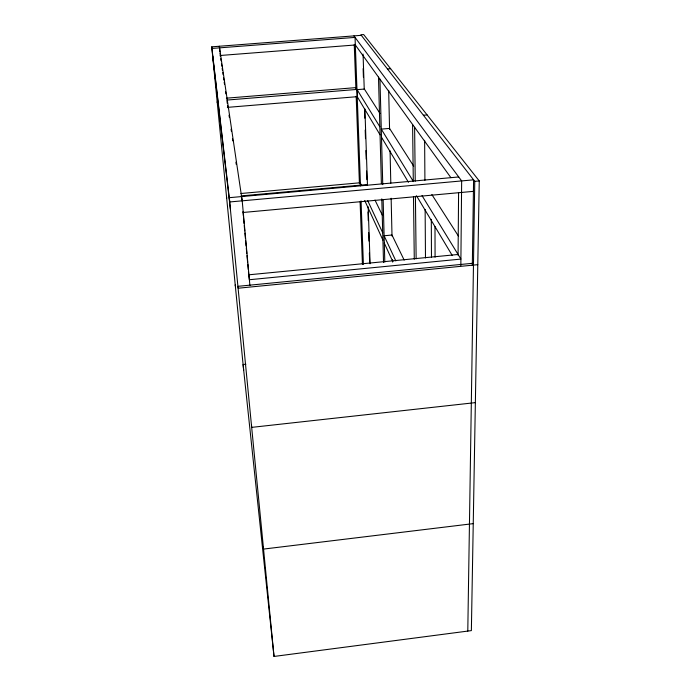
<?xml version="1.0" encoding="UTF-8"?>
<svg xmlns="http://www.w3.org/2000/svg" width="691" height="691" viewBox="0 0 691 691"><rect width="100%" height="100%" fill="white"/><g stroke="black" fill="none" stroke-linecap="round" stroke-linejoin="round"><path stroke-width="1.04" d="M458.073 255.247L458.582 192.694M460.845 265.707L461.657 180.921L353.93 35.889M472.316 265.474L473.594 179.841L229.757 201.953L211.748 46.833L361.315 35.319M467.79 631.082L474.76 181.344L360.875 34.766L363.639 34.55L479.252 180.93L471.366 630.615L274.016 656.45L243.085 364.502L245.901 364.209M473.24 523.631L263.573 549.077L263.297 546.529M475.365 402.628L251.723 427.366L251.481 425.086M472.35 263.323L237.972 286.324L238.188 288.216L477.783 264.662M458.081 254.469L248.7 274.819L249.373 279.734L460.906 259.082L422.002 195.579M243.215 212.465L473.421 191.355M240.909 193.506L360.236 182.761L361.324 185.084M241.202 195.916L367.439 184.532M458.712 176.965L229.265 197.686L274.016 656.45M474.76 181.344L479.252 180.93M423.393 115.224L427.107 114.913M226.389 98.182L355.848 87.619L356.962 89.424L226.657 100.083M380.059 134.831L357.359 96.895L357.092 89.649L364.364 89.053L379.964 113.428M227.356 107.373L357.23 96.671M387.444 68.953L390.614 68.703M211.93 48.439L355.044 37.4L360.503 185.888M220.248 55.487L355.329 44.975M354.837 44.293L450.869 177.63M413.684 166.142L389.551 128.414L381.277 129.113L413.304 181.388M431.849 194.534L458.332 235.916M472.316 263.262L473.465 265.085M357.092 89.649L379.843 126.764M381.492 137.233L408.467 182.312M416.492 195.717L452.277 255.532M374.98 200.044L382.529 215.566M404.175 260.101L391.987 235.018L384.11 235.769L395.848 260.913M367.742 200.71L382.719 232.789M364.718 200.502L382.918 240.114M384.308 243.128L392.859 261.742M249.917 285.633L242.204 200.822L219.323 46.254L219.522 47.852M241.522 196.581L242.152 200.831M220.749 58.683L221.068 60.817M221.535 64.021L221.846 66.155M222.156 68.288L222.467 70.422M222.787 72.555L223.098 74.697M223.564 77.893L223.875 80.026M224.186 82.169L224.506 84.302M225.594 91.773L225.905 93.907M227.002 101.378L227.313 103.512M227.633 105.645L227.944 107.779M229.032 115.25L229.352 117.384M231.07 129.131L231.381 131.264M232.47 138.736L232.789 140.869M235.916 162.212L236.227 164.346M212.69 56.075L230.388 209.226M217.164 101.871L217.242 102.588M226.562 197.237L226.665 198.144M235.208 284.917L235.32 285.979M211.748 46.833L243.647 370.203M219.557 47.852L219.885 51.67M220.066 53.207L220.369 56.429M242.956 211.601L243.344 215.894M243.543 218.036L244.035 223.409M244.234 225.551L244.726 230.915M244.916 233.066L245.409 238.43M245.607 240.58L246.1 245.944M246.298 248.086L246.791 253.459M246.989 255.601L247.577 262.044M247.775 264.187L248.268 269.55M248.458 271.701L248.855 275.994M354.25 44.5L355.891 88.69M356.176 96.239L359.424 183.538M360.106 201.867L362.43 264.377M361.056 200.943L363.397 264.411M360.236 182.761L360.339 185.594M363.06 54.079L364.252 89.562M364.9 108.919L367.465 185.266M368.182 206.773L370.1 263.763M363.129 68.599L363.423 77.228M364.511 109.567L364.805 118.196M365.202 130.046L365.496 138.675M365.893 150.534L366.187 159.155M366.584 171.014L366.878 179.643M367.975 211.982L368.26 220.61M368.666 232.47L368.951 241.09M369.357 252.949L369.685 262.649M378.487 77.133L381.389 183.78M381.795 198.861L383.522 262.416M379.955 79.163L382.754 184.635M383.151 199.708L384.809 262.131M388.679 90.348L389.569 129.234M390.061 150.793L390.804 183.175M391.141 198.231L392.013 236.063M392.548 259.678L392.6 261.967M412.587 124.475L413.304 181.603M413.494 196.693L414.28 259.203M414.609 127.282L415.239 181.197M415.412 196.287L416.146 258.823M424.628 140.325L424.913 180.325M425.129 209.382L425.483 257.933M431.305 219.332L431.478 257.553M434.993 226.579L435.08 257.199"/></g></svg>
